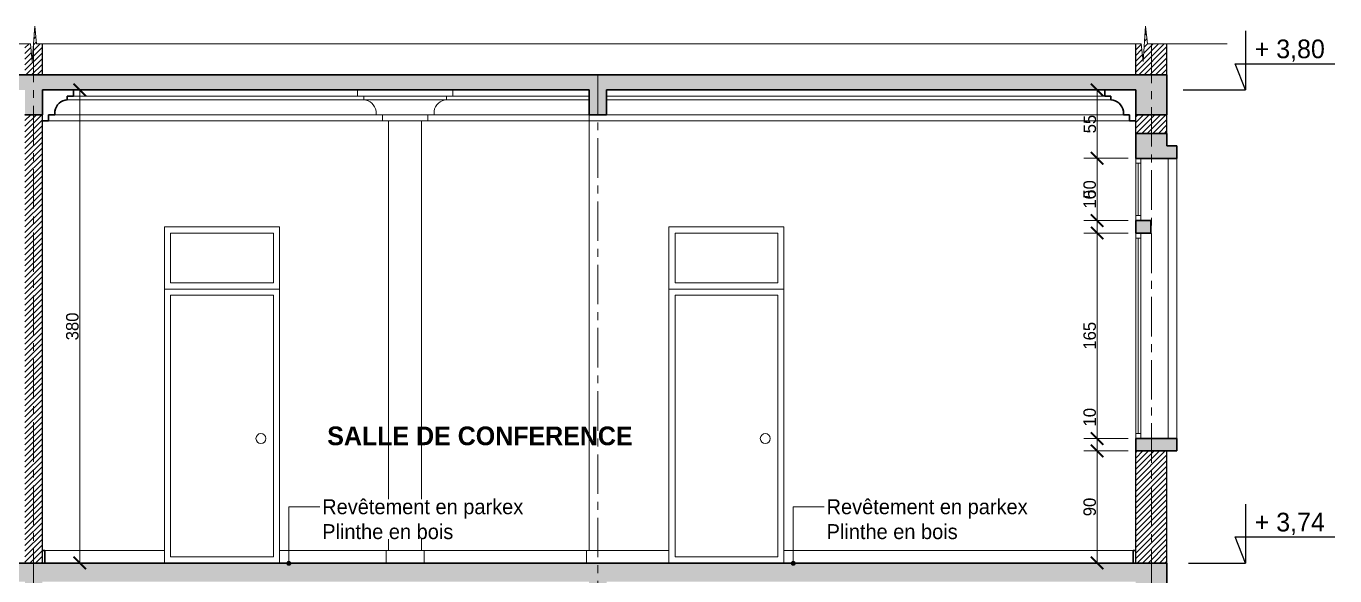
# Model space of a CAD drawing. Header units: centimetres. Extents: x -15293 to 11572, y -4790 to 2619.
# Drawn here: x 8109 to 9160, y -2266 to -1825 of the extents above; entities that cross this region are included whole.
import ezdxf
from ezdxf import colors
from ezdxf.entities.mleader import LeaderData, LeaderLine
from ezdxf.math import Vec2, Vec3

# ---------------------------------------------------------------- set-up
doc = ezdxf.new("R2010")
doc.units = ezdxf.units.CM
doc.linetypes.add('Axe', pattern=[1093.611073, 529.166651, -211.666656, 141.111112, -211.666656])
doc.linetypes.add('CENTER', pattern=[50.8, 31.75, -6.35, 6.35, -6.35])
doc.layers.get('0').update_dxf_attribs({"lineweight": 0})
for name, color, linetype in [('Fenêtre', 132, 'Continuous'), ('TSJ_COTATION', 144, 'Continuous'), ('TSJ_TEXTE', 6, 'Continuous')]:
    doc.layers.add(name, color=color, linetype=linetype)
for name, color, linetype, lineweight in [('Symbole de rupture', 6, 'Continuous', 0), ('TSJ_MENUISERIE', 150, 'Continuous', 15), ('TSJ_MUR', 1, 'Continuous', 30), ('TSJ_VUE', 5, 'Continuous', 13)]:
    doc.layers.add(name, color=color, linetype=linetype, lineweight=lineweight)
for name, color, linetype, lineweight, true_color in [('TSJ_AXE', 7, 'CENTER', 0, 0xb80000), ('TSJ_COUPE', 7, 'Continuous', 35, 0xff4747), ('TSJ_HACHURE', 7, 'Axe', 0, 0x969696)]:
    doc.layers.add(name, color=color, linetype=linetype, lineweight=lineweight, true_color=true_color)
doc.styles.get("Standard").update_dxf_attribs({"font": 'GOTHIC.TTF'})
doc.dimstyles.new('ISO-25', dxfattribs={"dimtxt": 10, "dimasz": 10, "dimexe": 10.625, "dimexo": 5, "dimtad": 1, "dimtxsty": 'Standard', "dimblk": 'ARCHTICK', "dimcen": 8, "dimadec": 0, "dimazin": 0, "dimtfac": 1, "dimtmove": 0, "dimatfit": 3, "dimldrblk": 'ARCHTICK', "dimfxl": 25, "dimfxlon": 1, "dimlwd": 9, "dimlwe": 9, "dimarcsym": 0})

# ---------------------------------------------------------------- blocks, each defined once
blk = doc.blocks.new('_ArchTick')
at = {"color": 0, "linetype": 'ByBlock', "const_width": 0.15}
blk.add_lwpolyline([(-0.5, -0.5), (0.5, 0.5)], dxfattribs=at)
blk = doc.blocks.new('*D334')
at = {"layer": 'Defpoints', "color": 0, "transparency": 16777216}
for p in [(8122.4, -1876.2), (8152.4, -1876.2), (8122.4, -2256.2)]:
    blk.add_point(p, dxfattribs=at)
at = {"layer": 'TSJ_COTATION', "color": 0, "lineweight": 9, "transparency": 16777216}
for p, q in [((8127.4, -1876.2), (8163, -1876.2)), ((8152.4, -2256.2), (8152.4, -1876.2)), ((8127.4, -2256.2), (8163, -2256.2))]:
    blk.add_line(p, q, dxfattribs=at)
at = {"layer": 'TSJ_COTATION', "color": 0, "lineweight": 9, "transparency": 16777216, "xscale": 10, "yscale": 10, "zscale": 10}
for p, rotation in [((8152.4, -1876.2), 90), ((8152.4, -2256.2), 270)]:
    blk.add_blockref('_ArchTick', p, dxfattribs=dict(at, rotation=rotation))
at = {"layer": 'TSJ_COTATION', "color": 0, "transparency": 16777216, "insert": (8146.5, -2066.2), "char_height": 10, "attachment_point": 5, "rotation": 90}
blk.add_mtext('380', dxfattribs=at)
blk = doc.blocks.new('*D335')
at = {"layer": 'Defpoints', "color": 0, "transparency": 16777216}
for p in [(8969.3, -1991.2), (9000.4, -1991.2), (9000.4, -2156.2)]:
    blk.add_point(p, dxfattribs=at)
at = {"layer": 'TSJ_COTATION', "color": 0, "lineweight": 9, "transparency": 16777216}
for p, q in [((8994.3, -1991.2), (8958.6, -1991.2)), ((8969.3, -2156.2), (8969.3, -1991.2)), ((8994.3, -2156.2), (8958.6, -2156.2))]:
    blk.add_line(p, q, dxfattribs=at)
at = {"layer": 'TSJ_COTATION', "color": 0, "lineweight": 9, "transparency": 16777216, "xscale": 10, "yscale": 10, "zscale": 10}
for p, rotation in [((8969.3, -1991.2), 90), ((8969.3, -2156.2), 270)]:
    blk.add_blockref('_ArchTick', p, dxfattribs=dict(at, rotation=rotation))
at = {"layer": 'TSJ_COTATION', "color": 0, "transparency": 16777216, "insert": (8963.4, -2073.7), "char_height": 10, "attachment_point": 5, "rotation": 90}
blk.add_mtext('165', dxfattribs=at)
blk = doc.blocks.new('*D336')
at = {"layer": 'Defpoints', "color": 0, "transparency": 16777216}
for p in [(8969.3, -1981.2), (9000.4, -1981.2), (9000.4, -1991.2)]:
    blk.add_point(p, dxfattribs=at)
at = {"layer": 'TSJ_COTATION', "color": 0, "lineweight": 9, "transparency": 16777216}
for p, q in [((8969.3, -1981.2), (8969.3, -1957)), ((8994.3, -1981.2), (8958.6, -1981.2)), ((8969.3, -1991.2), (8969.3, -1981.2)), ((8994.3, -1991.2), (8958.6, -1991.2))]:
    blk.add_line(p, q, dxfattribs=at)
at = {"layer": 'TSJ_COTATION', "color": 0, "lineweight": 9, "transparency": 16777216, "xscale": 10, "yscale": 10, "zscale": 10}
for p, rotation in [((8969.3, -1981.2), 90), ((8969.3, -1991.2), 270)]:
    blk.add_blockref('_ArchTick', p, dxfattribs=dict(at, rotation=rotation))
at = {"layer": 'TSJ_COTATION', "color": 0, "transparency": 16777216, "insert": (8963.4, -1964.1), "char_height": 10, "attachment_point": 5, "rotation": 90}
blk.add_mtext('10', dxfattribs=at)
blk = doc.blocks.new('*D337')
at = {"layer": 'Defpoints', "color": 0, "transparency": 16777216}
for p in [(8969.3, -1931.2), (9000.4, -1931.2), (9000.4, -1981.2)]:
    blk.add_point(p, dxfattribs=at)
at = {"layer": 'TSJ_COTATION', "color": 0, "lineweight": 9, "transparency": 16777216}
for p, q in [((8994.3, -1931.2), (8958.6, -1931.2)), ((8969.3, -1981.2), (8969.3, -1931.2)), ((8994.3, -1981.2), (8958.6, -1981.2))]:
    blk.add_line(p, q, dxfattribs=at)
at = {"layer": 'TSJ_COTATION', "color": 0, "lineweight": 9, "transparency": 16777216, "xscale": 10, "yscale": 10, "zscale": 10}
for p, rotation in [((8969.3, -1931.2), 90), ((8969.3, -1981.2), 270)]:
    blk.add_blockref('_ArchTick', p, dxfattribs=dict(at, rotation=rotation))
at = {"layer": 'TSJ_COTATION', "color": 0, "transparency": 16777216, "insert": (8963.4, -1956.2), "char_height": 10, "attachment_point": 5, "rotation": 90}
blk.add_mtext('50', dxfattribs=at)
blk = doc.blocks.new('*D338')
at = {"layer": 'Defpoints', "color": 0, "transparency": 16777216}
for p in [(8969.3, -1876.2), (9000.4, -1876.2), (9000.4, -1931.2)]:
    blk.add_point(p, dxfattribs=at)
at = {"layer": 'TSJ_COTATION', "color": 0, "lineweight": 9, "transparency": 16777216}
for p, q in [((8994.3, -1876.2), (8958.6, -1876.2)), ((8969.3, -1931.2), (8969.3, -1876.2)), ((8994.3, -1931.2), (8958.6, -1931.2))]:
    blk.add_line(p, q, dxfattribs=at)
at = {"layer": 'TSJ_COTATION', "color": 0, "lineweight": 9, "transparency": 16777216, "xscale": 10, "yscale": 10, "zscale": 10}
for p, rotation in [((8969.3, -1876.2), 90), ((8969.3, -1931.2), 270)]:
    blk.add_blockref('_ArchTick', p, dxfattribs=dict(at, rotation=rotation))
at = {"layer": 'TSJ_COTATION', "color": 0, "transparency": 16777216, "insert": (8963.5, -1903.7), "char_height": 10, "attachment_point": 5, "rotation": 90}
blk.add_mtext('55', dxfattribs=at)
blk = doc.blocks.new('*D339')
at = {"layer": 'Defpoints', "color": 0, "transparency": 16777216}
for p in [(8969.3, -2156.2), (9000.4, -2156.2), (9000.4, -2166.2)]:
    blk.add_point(p, dxfattribs=at)
at = {"layer": 'TSJ_COTATION', "color": 0, "lineweight": 9, "transparency": 16777216}
for p, q in [((8969.3, -2156.2), (8969.3, -2132)), ((8994.3, -2156.2), (8958.6, -2156.2)), ((8969.3, -2166.2), (8969.3, -2156.2)), ((8994.3, -2166.2), (8958.6, -2166.2))]:
    blk.add_line(p, q, dxfattribs=at)
at = {"layer": 'TSJ_COTATION', "color": 0, "lineweight": 9, "transparency": 16777216, "xscale": 10, "yscale": 10, "zscale": 10}
for p, rotation in [((8969.3, -2156.2), 90), ((8969.3, -2166.2), 270)]:
    blk.add_blockref('_ArchTick', p, dxfattribs=dict(at, rotation=rotation))
at = {"layer": 'TSJ_COTATION', "color": 0, "transparency": 16777216, "insert": (8963.4, -2139.1), "char_height": 10, "attachment_point": 5, "rotation": 90}
blk.add_mtext('10', dxfattribs=at)
blk = doc.blocks.new('*D340')
at = {"layer": 'Defpoints', "color": 0, "transparency": 16777216}
for p in [(9000.4, -2166.2), (8969.3, -2256.2), (9000.4, -2256.2)]:
    blk.add_point(p, dxfattribs=at)
at = {"layer": 'TSJ_COTATION', "color": 0, "lineweight": 9, "transparency": 16777216}
for p, q in [((8994.3, -2166.2), (8958.6, -2166.2)), ((8969.3, -2166.2), (8969.3, -2256.2)), ((8994.3, -2256.2), (8958.6, -2256.2))]:
    blk.add_line(p, q, dxfattribs=at)
at = {"layer": 'TSJ_COTATION', "color": 0, "lineweight": 9, "transparency": 16777216, "xscale": 10, "yscale": 10, "zscale": 10}
for p, rotation in [((8969.3, -2166.2), 90), ((8969.3, -2256.2), 270)]:
    blk.add_blockref('_ArchTick', p, dxfattribs=dict(at, rotation=rotation))
at = {"layer": 'TSJ_COTATION', "color": 0, "transparency": 16777216, "insert": (8963.4, -2211.2), "char_height": 10, "attachment_point": 5, "rotation": 90}
blk.add_mtext('90', dxfattribs=at)
blk = doc.blocks.new('Marque de rupture')
at = {"layer": 'Symbole de rupture', "lineweight": 20}
for p, q in [((0, -3.6), (0, 20.4)), ((0, -3.6), (-14.1, -5.1)), ((14.1, -7.1), (-14.1, -5.1)), ((0, -8.6), (14.1, -7.1)), ((0, -8.6), (0, -32.6))]:
    blk.add_line(p, q, dxfattribs=at)
blk = doc.blocks.new('_Dot')
at = {"color": 0, "linetype": 'ByBlock', "lineweight": -2}
blk.add_line((-0.5, 0), (-1, 0), dxfattribs=at)
at = {"color": 0, "linetype": 'ByBlock', "const_width": 0.5}
blk.add_lwpolyline([(-0.25, 0, 1), (0.25, 0, 1)], format="xyb", close=True, dxfattribs=at)

msp = doc.modelspace()

# ---------------------------------------------------------------- hatches: boundary and pattern name
at = {"layer": 'TSJ_HACHURE', "lineweight": 0, "true_color": 0xc7c8ca}
h = msp.add_hatch(dxfattribs=at)
h.set_pattern_fill('ANSI31', color=9)
h.set_pattern_definition([(45, (396.635, -1341.866), (-2.245064, 2.245064), [])])
h.paths.add_polyline_path([(6653.403, -2660.21), (6642.903, -2660.21), (6642.903, -2700.21), (6653.403, -2700.21)])
h.paths.add_polyline_path([(6795.403, -2660.21), (6785.403, -2660.21), (6785.403, -2700.21), (6791.971, -2700.21), (6793.471, -2686.068), (6795.403, -2713.391)])
h.paths.add_polyline_path([(6805.403, -2660.21), (6795.403, -2660.21), (6795.403, -2713.391), (6795.471, -2714.352), (6796.971, -2700.21), (6805.403, -2700.21)])
h.paths.add_polyline_path([(7248.403, -2660.21), (7238.403, -2660.21), (7238.403, -2700.21), (7244.971, -2700.21), (7246.471, -2686.068), (7248.403, -2713.391)])
h.paths.add_polyline_path([(7258.403, -2660.21), (7248.403, -2660.21), (7248.403, -2713.391), (7248.471, -2714.352), (7249.971, -2700.21), (7258.403, -2700.21)])
h.paths.add_polyline_path([(8568.403, -2660.21), (8558.403, -2660.21), (8558.403, -2700.21), (8564.971, -2700.21), (8566.471, -2686.068), (8568.403, -2713.391)])
h.paths.add_polyline_path([(8578.403, -2660.21), (8568.403, -2660.21), (8568.403, -2713.391), (8568.471, -2714.352), (8569.971, -2700.21), (8578.403, -2700.21)])
h.paths.add_polyline_path([(9012.903, -2660.21), (9000.403, -2660.21), (9000.403, -2700.21), (9003.971, -2700.21), (9005.471, -2686.068), (9007.471, -2714.352), (9008.971, -2700.21), (9012.903, -2700.21)])
h.paths.add_polyline_path([(9025.403, -2660.21), (9012.903, -2660.21), (9012.903, -2700.21), (9025.403, -2700.21)])
h.paths.add_polyline_path([(7536.403, -2660.21), (7526.403, -2660.21), (7526.403, -2700.21), (7532.971, -2700.21), (7534.471, -2686.068), (7536.403, -2713.391)])
h.paths.add_polyline_path([(7546.403, -2660.21), (7536.403, -2660.21), (7536.403, -2713.391), (7536.471, -2714.352), (7537.971, -2700.21), (7546.403, -2700.21)])
h.paths.add_polyline_path([(7818.403, -2660.21), (7808.403, -2660.21), (7808.403, -2700.21), (7814.971, -2700.21), (7816.471, -2686.068), (7818.403, -2713.391)])
h.paths.add_polyline_path([(7828.403, -2660.21), (7818.403, -2660.21), (7818.403, -2713.391), (7818.471, -2714.352), (7819.971, -2700.21), (7828.403, -2700.21)])
h.paths.add_polyline_path([(8115.403, -2660.21), (8105.403, -2660.21), (8105.403, -2700.21), (8111.971, -2700.21), (8113.471, -2686.068), (8115.403, -2713.391)])
h.paths.add_polyline_path([(8125.403, -2660.21), (8115.403, -2660.21), (8115.403, -2713.391), (8115.471, -2714.352), (8116.971, -2700.21), (8125.403, -2700.21)])
h.paths.add_polyline_path([(9025.403, -2288.21), (9013.403, -2288.21), (9013.403, -2630.21), (9025.403, -2630.21)])
h.paths.add_polyline_path([(9025.403, -2166.21), (9013.403, -2166.21), (9013.403, -2256.21), (9025.403, -2256.21)])
h.paths.add_polyline_path([(9025.403, -1839.21), (9013.403, -1839.21), (9013.403, -1864.21), (9025.403, -1864.21)])
h.paths.add_polyline_path([(9025.403, -1896.21), (9013.403, -1896.21), (9013.403, -1911.21), (9025.403, -1911.21)])
h.paths.add_polyline_path([(7543.403, -1896.21), (7529.403, -1896.21), (7529.403, -2256.21), (7543.403, -2256.21)])
h.paths.add_polyline_path([(7255.403, -2288.21), (7241.403, -2288.21), (7241.403, -2630.21), (7254.403, -2630.21), (7255.403, -2630.21)])
h.paths.add_polyline_path([(6802.403, -2288.21), (6788.403, -2288.21), (6788.403, -2630.21), (6801.403, -2630.21), (6802.403, -2630.21)])
h.paths.add_polyline_path([(7825.403, -2288.21), (7811.403, -2288.21), (7811.403, -2320.21), (7825.403, -2320.21)])
h.paths.add_polyline_path([(7825.403, -2335.21), (7811.403, -2335.21), (7811.403, -2630.21), (7825.403, -2630.21)])
h.paths.add_polyline_path([(7543.403, -2335.21), (7529.403, -2335.21), (7529.403, -2630.21), (7543.403, -2630.21)])
h.paths.add_polyline_path([(7543.403, -2288.21), (7529.403, -2288.21), (7529.403, -2320.21), (7543.403, -2320.21)])
h.paths.add_polyline_path([(8575.403, -2288.21), (8561.403, -2288.21), (8561.403, -2630.21), (8574.403, -2630.21), (8575.403, -2630.21)])
h.paths.add_polyline_path([(7825.403, -1896.21), (7811.403, -1896.21), (7811.403, -2256.21), (7825.403, -2256.21)])
h.paths.add_polyline_path([(9013.403, -2288.21), (9000.403, -2288.21), (9000.403, -2630.21), (9013.403, -2630.21)])
h.paths.add_polyline_path([(8122.403, -2288.21), (8108.403, -2288.21), (8108.403, -2630.21), (8121.403, -2630.21), (8122.403, -2630.21)])
h.paths.add_polyline_path([(6650.403, -1896.21), (6642.903, -1896.21), (6642.903, -1896.71), (6642.903, -2039.71), (6642.903, -2063.71), (6628.762, -2065.21), (6650.403, -2066.741)])
h.paths.add_polyline_path([(6650.403, -2067.915), (6642.903, -2068.71), (6642.903, -2092.71), (6642.903, -2256.21), (6650.403, -2256.21)])
h.paths.add_polyline_path([(6650.403, -2288.21), (6642.903, -2288.21), (6642.903, -2630.21), (6649.403, -2630.21), (6650.403, -2630.21)])
h.paths.add_polyline_path([(6650.403, -1838.409), (6642.903, -1838.409), (6642.903, -1843.71), (6642.903, -1864.21), (6650.403, -1864.21)])
h.paths.add_polyline_path([(9013.403, -1839.21), (9009.836, -1839.21), (9008.336, -1825.068), (9006.336, -1853.352), (9004.836, -1839.21), (9000.403, -1839.21), (9000.403, -1864.21), (9013.403, -1864.21)])
h.paths.add_polyline_path([(8122.403, -1839.21), (8117.836, -1839.21), (8116.336, -1825.068), (8114.336, -1853.352), (8112.836, -1839.21), (8108.403, -1839.21), (8108.403, -1864.21), (8122.403, -1864.21)])
h.paths.add_polyline_path([(7825.403, -1839.21), (7820.836, -1839.21), (7819.336, -1825.068), (7817.336, -1853.352), (7815.836, -1839.21), (7811.403, -1839.21), (7811.403, -1864.21), (7825.403, -1864.21)])
h.paths.add_polyline_path([(7543.403, -1839.21), (7538.836, -1839.21), (7537.336, -1825.068), (7535.336, -1853.352), (7533.836, -1839.21), (7529.403, -1839.21), (7529.403, -1864.21), (7543.403, -1864.21)])
h.paths.add_polyline_path([(9013.403, -1896.21), (9000.403, -1896.21), (9000.403, -1911.21), (9013.403, -1911.21)])
h.paths.add_polyline_path([(8122.403, -1896.21), (8108.403, -1896.21), (8108.403, -2256.21), (8122.403, -2256.21), (8122.403, -2166.21)])
h.paths.add_polyline_path([(9013.403, -2166.21), (9000.403, -2166.21), (9000.403, -2256.21), (9013.403, -2256.21)])
at = {"layer": 'TSJ_HACHURE', "true_color": 0xc7c8ca}
h = msp.add_hatch(color=9, dxfattribs=at)
h.dxf.hatch_style = 1
h.paths.add_polyline_path([(6805.403, -2630.21), (6795.403, -2630.21), (6795.403, -2660.21), (6805.403, -2660.21)])
h.paths.add_polyline_path([(6795.403, -2630.21), (6785.403, -2630.21), (6785.403, -2660.21), (6795.403, -2660.21)])
h.paths.add_polyline_path([(6653.403, -2630.21), (6642.903, -2630.21), (6642.903, -2660.21), (6653.403, -2660.21)])
h.paths.add_polyline_path([(7828.403, -2630.21), (7818.403, -2630.21), (7818.403, -2660.21), (7828.403, -2660.21)])
h.paths.add_polyline_path([(7818.403, -2630.21), (7808.403, -2630.21), (7808.403, -2660.21), (7818.403, -2660.21)])
h.paths.add_polyline_path([(7546.403, -2630.21), (7536.403, -2630.21), (7536.403, -2660.21), (7546.403, -2660.21)])
h.paths.add_polyline_path([(7536.403, -2630.21), (7526.403, -2630.21), (7526.403, -2660.21), (7536.403, -2660.21)])
h.paths.add_polyline_path([(7258.403, -2630.21), (7248.403, -2630.21), (7248.403, -2660.21), (7258.403, -2660.21)])
h.paths.add_polyline_path([(7248.403, -2630.21), (7238.403, -2630.21), (7238.403, -2660.21), (7248.403, -2660.21)])
h.paths.add_polyline_path([(9025.403, -2630.21), (9015.403, -2630.21), (9012.903, -2630.21), (9012.903, -2660.21), (9025.403, -2660.21)])
h.paths.add_polyline_path([(9012.903, -2630.21), (9000.403, -2630.21), (9000.403, -2660.21), (9012.903, -2660.21)])
h.paths.add_polyline_path([(8578.403, -2630.21), (8568.403, -2630.21), (8568.403, -2660.21), (8578.403, -2660.21)])
h.paths.add_polyline_path([(8568.403, -2630.21), (8558.403, -2630.21), (8558.403, -2660.21), (8568.403, -2660.21)])
h.paths.add_polyline_path([(8125.403, -2630.21), (8115.403, -2630.21), (8115.403, -2660.21), (8125.403, -2660.21)])
h.paths.add_polyline_path([(8115.403, -2630.21), (8105.403, -2630.21), (8105.403, -2660.21), (8115.403, -2660.21)])
h.paths.add_polyline_path([(9025.403, -2256.21), (9013.403, -2256.21), (9013.403, -2271.21), (9025.403, -2271.21)])
h.paths.add_polyline_path([(9025.403, -2271.21), (9013.403, -2271.21), (9013.403, -2288.21), (9025.403, -2288.21)])
h.paths.add_polyline_path([(9033.403, -2156.21), (9021.403, -2156.21), (9021.403, -2166.21), (9033.403, -2166.21)])
h.paths.add_polyline_path([(9025.403, -1864.21), (9013.403, -1864.21), (9013.403, -1876.21), (9025.403, -1876.21)])
h.paths.add_polyline_path([(9025.403, -1876.21), (9013.403, -1876.21), (9013.403, -1896.21), (9025.403, -1896.21)])
h.paths.add_polyline_path([(9025.403, -1911.21), (9013.403, -1911.21), (9013.403, -1921.21), (9021.403, -1921.21), (9021.403, -1931.21), (9033.403, -1931.21), (9033.403, -1921.21), (9025.403, -1921.21)])
h.paths.add_polyline_path([(7543.403, -2256.21), (6642.903, -2256.21), (6642.903, -2288.21), (6650.403, -2288.21), (6650.403, -2271.21), (6788.403, -2271.21), (6788.403, -2288.21), (6802.403, -2288.21), (6802.403, -2271.21), (7241.403, -2271.21), (7241.403, -2288.21), (7255.403, -2288.21), (7255.403, -2271.21), (7529.403, -2271.21), (7529.403, -2288.21), (7543.403, -2288.21)])
h.paths.add_polyline_path([(7825.403, -2320.21), (7529.403, -2320.21), (7529.403, -2335.21), (7825.403, -2335.21)])
h.paths.add_polyline_path([(9013.403, -2256.21), (7811.403, -2256.21), (7811.403, -2288.21), (7825.403, -2288.21), (7825.403, -2271.21), (8108.403, -2271.21), (8108.403, -2288.21), (8122.403, -2288.21), (8122.403, -2271.21), (8561.403, -2271.21), (8561.403, -2288.21), (8575.403, -2288.21), (8575.403, -2271.21), (9000.403, -2271.21), (9000.403, -2288.21), (9013.403, -2288.21)])
h.paths.add_polyline_path([(9013.403, -1864.21), (6642.903, -1864.21), (6642.903, -1870.21), (6657.045, -1871.21), (6642.903, -1872.71), (6642.903, -1896.21), (6650.403, -1896.21), (6650.403, -1876.21), (7529.403, -1876.21), (7529.403, -1896.21), (7543.403, -1896.21), (7543.403, -1876.21), (7811.403, -1876.21), (7811.403, -1896.21), (7825.403, -1896.21), (7825.403, -1876.21), (8108.403, -1876.21), (8108.403, -1896.21), (8122.403, -1896.21), (8122.403, -1876.21), (8561.403, -1876.21), (8561.403, -1896.21), (8575.403, -1896.21), (8575.403, -1876.21), (9000.403, -1876.21), (9000.403, -1896.21), (9013.403, -1896.21)])
h.paths.add_polyline_path([(9021.403, -1921.21), (9013.403, -1921.21), (9013.403, -1911.21), (9000.403, -1911.21), (9000.403, -1931.21), (9004.403, -1931.21), (9021.403, -1931.21)])
h.paths.add_polyline_path([(9012.403, -1981.21), (9000.403, -1981.21), (9000.403, -1991.21), (9004.403, -1991.21), (9012.403, -1991.21)])
h.paths.add_polyline_path([(9021.403, -2166.21), (9021.403, -2156.21), (9000.403, -2156.21), (9000.403, -2166.21)])

# ---------------------------------------------------------------- linework, layer by layer
at = {"layer": 'Fenêtre', "lineweight": 9}
for p, q in [((9000.403, -1935.21), (9000.403, -1977.21)), ((9004.403, -1935.21), (9004.403, -1977.21)), ((9000.403, -1995.21), (9000.403, -2152.21)), ((9004.403, -1995.21), (9004.403, -2152.21))]:
    msp.add_line(p, q, dxfattribs=at)
at = {"layer": 'Fenêtre', "lineweight": 20}
for p, q in [((9002.403, -1935.21), (9002.403, -1977.21)), ((9002.403, -1995.21), (9002.403, -2152.21))]:
    msp.add_line(p, q, dxfattribs=at)
for points in [[(9000.403, -1935.21), (9004.403, -1935.21), (9004.403, -1931.21), (9000.403, -1931.21)], [(9000.403, -1981.21), (9004.403, -1981.21), (9004.403, -1977.21), (9000.403, -1977.21)], [(9000.403, -1995.21), (9004.403, -1995.21), (9004.403, -1991.21), (9000.403, -1991.21)], [(9000.403, -2156.21), (9004.403, -2156.21), (9004.403, -2152.21), (9000.403, -2152.21)]]:
    msp.add_lwpolyline(points, close=True, dxfattribs=at)
at = {"layer": 'Symbole de rupture', "lineweight": 0}
for p, q in [((8141.836, -1839.21), (8980.836, -1839.21)), ((9033.836, -1839.21), (9073.836, -1839.21))]:
    msp.add_line(p, q, dxfattribs=at)
at = {"layer": 'TSJ_AXE'}
for p, q in [((8115.403, -1838.25), (8115.403, -2939.959)), ((9012.903, -1839.21), (9012.903, -2939.962)), ((8568.403, -1864.21), (8568.403, -2939.959))]:
    msp.add_line(p, q, dxfattribs=at)
at = {"layer": 'TSJ_COTATION'}
for p, q in [((9038.451, -1876.21), (9088.403, -1876.21)), ((9042.798, -2256.21), (9088.403, -2256.21))]:
    msp.add_line(p, q, dxfattribs=at)
for points in [[(9088.403, -1828.87), (9088.403, -1876.21), (9080.202, -1855.227), (9160.202, -1855.227)], [(9088.403, -2208.87), (9088.403, -2256.21), (9080.202, -2235.227), (9160.202, -2235.227)]]:
    msp.add_lwpolyline(points, dxfattribs=at)
at = {"layer": 'TSJ_COUPE'}
for p, q in [((9025.403, -1864.21), (6642.903, -1864.21)), ((9025.403, -1864.21), (9025.403, -1896.21)), ((8122.403, -1876.21), (8561.403, -1876.21)), ((8122.403, -1896.21), (8122.403, -1876.21)), ((8147.403, -1876.21), (8147.403, -1881.21)), ((8561.403, -1896.21), (8561.403, -1876.21)), ((8575.403, -1876.21), (9000.403, -1876.21)), ((8575.403, -1896.21), (8575.403, -1876.21)), ((8975.403, -1876.21), (8975.403, -1881.21)), ((9000.403, -1896.21), (9000.403, -1876.21)), ((8147.403, -1881.21), (8142.403, -1881.21)), ((8142.403, -1881.21), (8142.403, -1884.21)), ((8975.403, -1881.21), (8980.403, -1881.21)), ((8980.403, -1881.21), (8980.403, -1884.21)), ((8108.403, -1896.21), (8122.403, -1896.21)), ((8122.403, -1901.21), (8127.403, -1901.21)), ((8127.403, -1901.21), (8127.403, -1896.21)), ((8127.403, -1896.21), (8132.403, -1896.21)), ((8132.403, -1896.21), (8132.403, -1893.21)), ((8561.403, -1896.21), (8575.403, -1896.21)), ((8990.403, -1896.21), (8990.403, -1893.21)), ((8995.403, -1896.21), (8990.403, -1896.21)), ((8995.403, -1901.21), (8995.403, -1896.21)), ((9000.403, -1901.21), (8995.403, -1901.21)), ((9025.403, -1896.21), (9000.403, -1896.21)), ((9000.403, -1911.21), (9025.403, -1911.21)), ((9000.403, -1911.21), (9000.403, -1931.21)), ((9025.403, -1911.21), (9025.403, -1921.21)), ((9025.403, -1921.21), (9033.403, -1921.21)), ((9033.403, -1921.21), (9033.403, -1931.21)), ((9000.403, -1931.21), (9033.403, -1931.21)), ((9000.403, -1981.21), (9012.403, -1981.21)), ((9000.403, -1981.21), (9000.403, -1991.21)), ((9012.403, -1981.21), (9012.403, -1991.21)), ((9000.403, -1991.21), (9012.403, -1991.21)), ((9000.403, -2156.21), (9033.403, -2156.21)), ((9000.403, -2166.21), (9000.403, -2156.21)), ((9033.403, -2156.21), (9033.403, -2166.21)), ((9000.403, -2166.21), (9033.403, -2166.21)), ((8122.403, -2246.21), (8124.403, -2246.21)), ((8124.403, -2246.21), (8124.403, -2256.21)), ((9000.403, -2246.21), (8998.403, -2246.21)), ((8998.403, -2246.21), (8998.403, -2256.21)), ((7811.403, -2256.21), (9025.403, -2256.21)), ((9025.403, -2256.21), (9025.403, -2288.21))]:
    msp.add_line(p, q, dxfattribs=at)
for centre, start, end in [((8143.321, -1895.286), 94.738068, 169.236357), ((8979.485, -1895.286), 10.763643, 85.261932)]:
    msp.add_arc(centre, 11.114, start, end, dxfattribs=at)
at = {"layer": 'TSJ_MENUISERIE', "lineweight": 9}
for points in [[(8312.903, -2036.21), (8220.403, -2036.21), (8220.403, -1986.21), (8312.903, -1986.21)], [(8307.903, -2031.21), (8225.403, -2031.21), (8225.403, -1991.21), (8307.903, -1991.21)], [(8717.903, -2036.21), (8625.403, -2036.21), (8625.403, -1986.21), (8717.903, -1986.21)], [(8712.903, -2031.21), (8630.403, -2031.21), (8630.403, -1991.21), (8712.903, -1991.21)], [(8220.403, -2256.21), (8312.903, -2256.21), (8312.903, -2036.21), (8220.403, -2036.21)], [(8625.403, -2256.21), (8717.903, -2256.21), (8717.903, -2036.21), (8625.403, -2036.21)], [(8225.403, -2251.21), (8307.903, -2251.21), (8307.903, -2041.21), (8225.403, -2041.21)], [(8630.403, -2251.21), (8712.903, -2251.21), (8712.903, -2041.21), (8630.403, -2041.21)]]:
    msp.add_lwpolyline(points, close=True, dxfattribs=at)
for centre in [(8297.903, -2156.21), (8702.903, -2156.21)]:
    msp.add_circle(centre, 4, dxfattribs=at)
at = {"layer": 'TSJ_MUR'}
for p, q in [((8122.403, -1864.21), (8122.403, -1839.21)), ((9000.403, -1864.21), (9000.403, -1839.21)), ((9025.403, -1864.21), (9025.403, -1839.21)), ((8122.403, -2256.21), (8122.403, -1896.21)), ((9000.403, -1911.21), (9000.403, -1896.21)), ((9025.403, -1911.21), (9025.403, -1896.21)), ((9000.403, -2256.21), (9000.403, -2166.21)), ((9025.403, -2256.21), (9025.403, -2166.21))]:
    msp.add_line(p, q, dxfattribs=at)
at = {"layer": 'TSJ_VUE'}
for p, q in [((8375.403, -1876.21), (8375.403, -1881.21)), ((8451.903, -1876.21), (8451.903, -1881.21)), ((8142.403, -1884.21), (8561.403, -1884.21)), ((8561.403, -1881.21), (8147.403, -1881.21)), ((8375.403, -1881.21), (8380.403, -1881.21)), ((8380.403, -1881.21), (8380.403, -1884.21)), ((8451.903, -1881.21), (8446.903, -1881.21)), ((8446.903, -1881.21), (8446.903, -1884.21)), ((8975.403, -1881.21), (8575.403, -1881.21)), ((8575.403, -1884.21), (8980.403, -1884.21)), ((8127.403, -1901.21), (8995.403, -1901.21)), ((8561.403, -1896.21), (8132.403, -1896.21)), ((8390.403, -1896.21), (8390.403, -1893.21)), ((8395.403, -1896.21), (8390.403, -1896.21)), ((8395.403, -1901.21), (8395.403, -1896.21)), ((8400.403, -1901.21), (8395.403, -1901.21)), ((8400.403, -2246.21), (8400.403, -1901.21)), ((8426.903, -2246.21), (8426.903, -1901.21)), ((8426.903, -1901.21), (8431.903, -1901.21)), ((8431.903, -1901.21), (8431.903, -1896.21)), ((8431.903, -1896.21), (8436.903, -1896.21)), ((8436.903, -1896.21), (8436.903, -1893.21)), ((8561.403, -1896.21), (8561.403, -2246.21)), ((8990.403, -1896.21), (8575.403, -1896.21)), ((9026.403, -2156.21), (9026.403, -1931.21)), ((9033.403, -1931.21), (9033.403, -2156.21)), ((8124.403, -2246.21), (8220.403, -2246.21)), ((8312.903, -2246.21), (8625.403, -2246.21)), ((8398.403, -2256.21), (8398.403, -2246.21)), ((8428.903, -2256.21), (8428.903, -2246.21)), ((8559.403, -2256.21), (8559.403, -2246.21)), ((8717.903, -2246.21), (8998.403, -2246.21))]:
    msp.add_line(p, q, dxfattribs=at)
for centre, start, end in [((8379.485, -1895.286), 10.763643, 85.261932), ((8447.821, -1895.286), 94.738068, 169.236357)]:
    msp.add_arc(centre, 11.114, start, end, dxfattribs=at)

# ---------------------------------------------------------------- block references
at = {"rotation": 270}
for p in [(8121.403, -1839.21), (9013.403, -1839.21)]:
    msp.add_blockref('Marque de rupture', p, dxfattribs=at)

# ---------------------------------------------------------------- texts
at = {"layer": 'TSJ_COTATION', "char_height": 15, "attachment_point": 5}
for s, insert in [('\\pi-45,l60,t60;+ 3,80', (9116.522, -1844.703)), ('\\pi-45,l60,t60;+ 3,74', (9116.522, -2224.703))]:
    msp.add_mtext_dynamic_manual_height_columns(s, width=111.60365, gutter_width=12.5, heights=[0], dxfattribs=dict(at, insert=insert))
at = {"layer": 'TSJ_TEXTE', "insert": (8473.744, -2154.173), "char_height": 15, "attachment_point": 5}
msp.add_mtext_dynamic_manual_height_columns('{\\fCentury Gothic|b1|i0|c0|p34;SALLE DE CONFERENCE}', width=479.47189, gutter_width=12.5, heights=[76.507], dxfattribs=at)

# ---------------------------------------------------------------- dimensions: what is measured, and where the dimension line sits
at = {"layer": 'TSJ_COTATION'}
for base, p1, p2, angle, picture, middle in [((8152.403, -1876.21), (8122.403, -2256.21), (8122.403, -1876.21), 90, '*D334', (8146.527, -2066.21)), ((8969.266, -1876.21), (9000.403, -1931.21), (9000.403, -1876.21), 270, '*D338', (8963.515, -1903.71)), ((8969.266, -1931.21), (9000.403, -1981.21), (9000.403, -1931.21), 270, '*D337', (8963.389, -1956.21)), ((8969.266, -1981.21), (9000.403, -1991.21), (9000.403, -1981.21), 270, '*D336', (8963.389, -1964.083)), ((8969.266, -1991.21), (9000.403, -2156.21), (9000.403, -1991.21), 270, '*D335', (8963.389, -2073.71)), ((8969.266, -2156.21), (9000.403, -2166.21), (9000.403, -2156.21), 270, '*D339', (8963.389, -2139.083)), ((8969.266, -2256.21), (9000.403, -2166.21), (9000.403, -2256.21), 270, '*D340', (8963.389, -2211.21))]:
    dim = msp.add_linear_dim(base=base, p1=p1, p2=p2, angle=angle, dimstyle='ISO-25', dxfattribs=at)
    dim.commit()
    dim.dimension.update_dxf_attribs({"geometry": picture, "text_midpoint": middle})

# ---------------------------------------------------------------- leaders
ml = msp.add_multileader_mtext('Standard', dxfattribs=at)
ml.set_content('Revêtement en parkex\\PPlinthe en bois', color=256)
ml.set_leader_properties(lineweight=0)
ml.set_arrow_properties(name='DOT')
ml.build(insert=Vec2(0, 0))
ctx = ml.context
ctx.base_point, ctx.char_height, ctx.plane_origin = Vec3(8750.103, -2211.09), 12, Vec3(8725.303, -2256.446)
notes = []
notes.append((ctx, [(0, (1, 1, 0), (8725.303, -2211.09), (1, 0), 24.799, [(0, [(8725.303, -2256.446)], 0, [])])]))
ctx.mtext.insert, ctx.mtext.flow_direction = Vec3(8752.103, -2204.976), 5
for ctx, leaders in notes:
    for number, flags, end, landing, length, lines in leaders:
        leader = LeaderData()
        leader.index, (leader.has_last_leader_line, leader.has_dogleg_vector, leader.attachment_direction) = number, flags
        leader.last_leader_point, leader.dogleg_vector, leader.dogleg_length = Vec3(end), Vec3(landing), length
        for number, points, colour, breaks in lines:
            line = LeaderLine()
            line.index, line.vertices, line.color, line.breaks = number, Vec3.list(points), colors.encode_raw_color(colour), breaks
            leader.lines.append(line)
        ctx.leaders.append(leader)

# ---------------------------------------------------------------- next in the draw order: leaders
ml = msp.add_multileader_mtext('Standard', dxfattribs=at)
ml.set_content('Revêtement en parkex\\PPlinthe en bois', color=256)
ml.set_leader_properties(lineweight=0)
ml.set_arrow_properties(name='DOT')
ml.build(insert=Vec2(0, 0))
ctx = ml.context
ctx.base_point, ctx.char_height, ctx.plane_origin = Vec3(8345.103, -2211.09), 12, Vec3(8320.303, -2256.446)
notes = []
notes.append((ctx, [(0, (1, 1, 0), (8320.303, -2211.09), (1, 0), 24.799, [(0, [(8320.303, -2256.446)], 0, [])])]))
ctx.mtext.insert, ctx.mtext.flow_direction = Vec3(8347.103, -2204.976), 5
ctx.mtext.has_bg_fill, ctx.mtext.bg_color, ctx.mtext.bg_scale_factor, ctx.mtext.bg_transparency, ctx.mtext.use_window_bg_color = 1, -1073741824, 1, 0, 1
for ctx, leaders in notes:
    for number, flags, end, landing, length, lines in leaders:
        leader = LeaderData()
        leader.index, (leader.has_last_leader_line, leader.has_dogleg_vector, leader.attachment_direction) = number, flags
        leader.last_leader_point, leader.dogleg_vector, leader.dogleg_length = Vec3(end), Vec3(landing), length
        for number, points, colour, breaks in lines:
            line = LeaderLine()
            line.index, line.vertices, line.color, line.breaks = number, Vec3.list(points), colors.encode_raw_color(colour), breaks
            leader.lines.append(line)
        ctx.leaders.append(leader)

doc.saveas('drawing.dxf')
